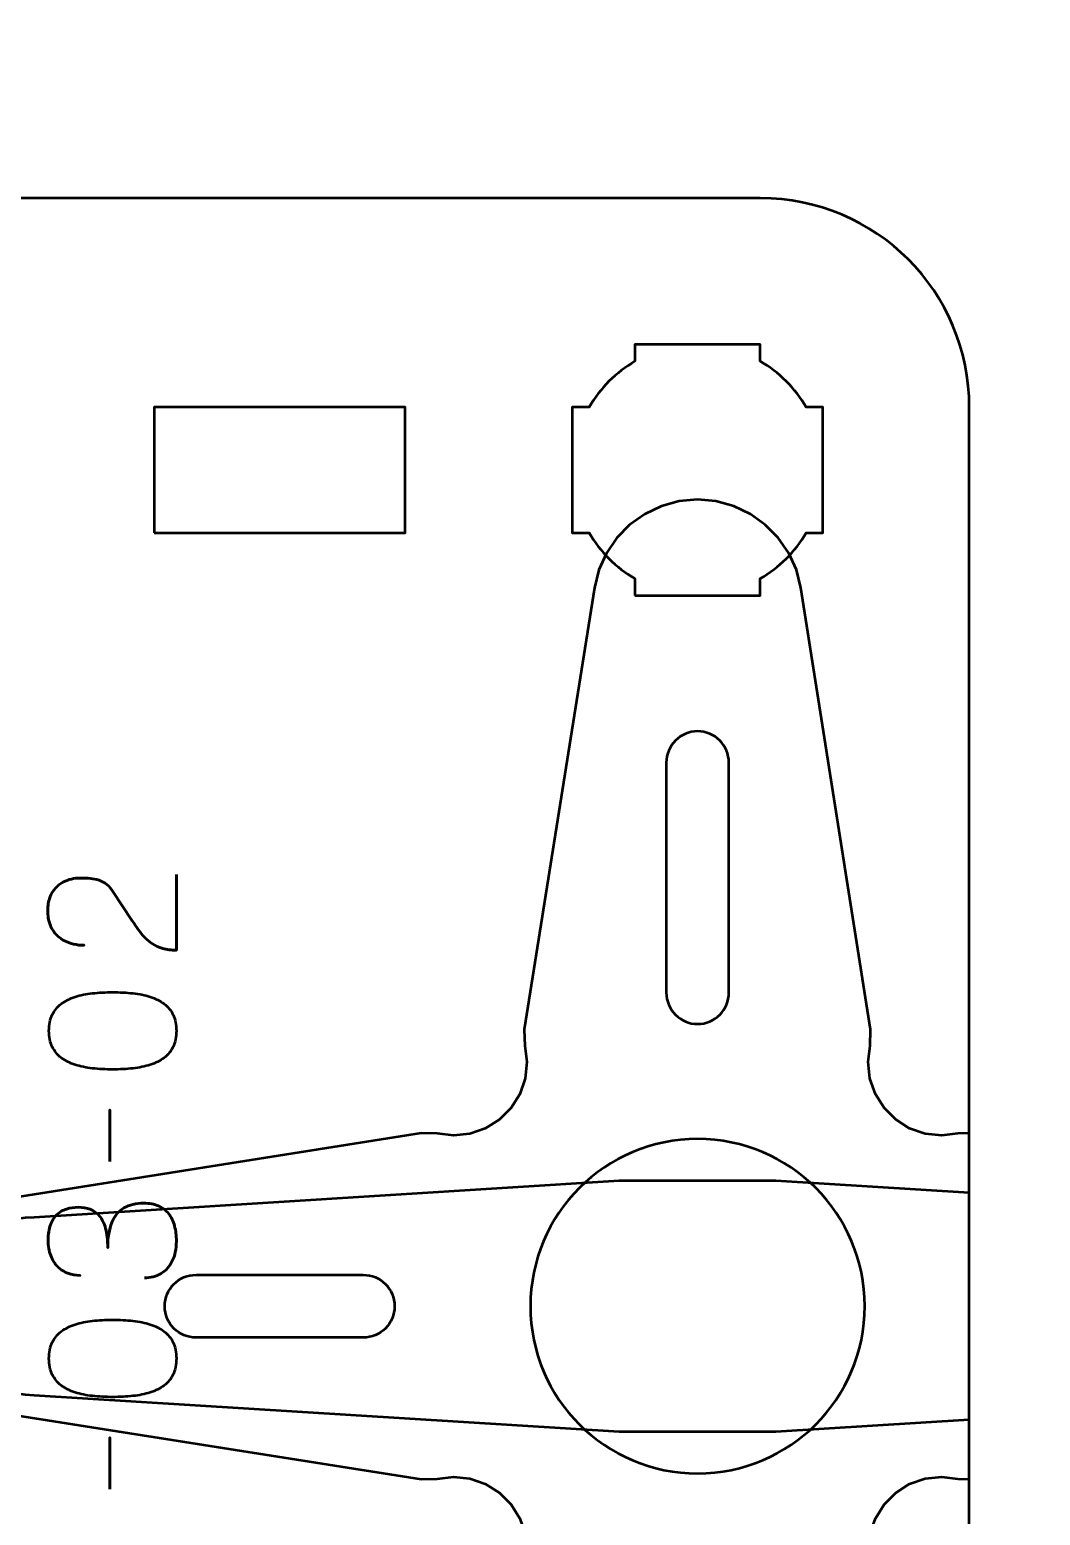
# Model space of a CAD drawing. Header units: centimetres. Extents: x -21 to 0, y -29.7 to 0.
# Drawn here: x -19.098 to -16.68, y -20.1 to -16.547 of the extents above; entities that cross this region are included whole.
import ezdxf

# ---------------------------------------------------------------- set-up
doc = ezdxf.new("R2010")
doc.units = ezdxf.units.CM
doc.header["$MEASUREMENT"] = 0
doc.layers.add('Layer 1', color=7, linetype='Continuous')

msp = doc.modelspace()

# ---------------------------------------------------------------- linework, layer by layer
at = {"layer": 'Layer 1', "color": 22, "lineweight": 53}
msp.add_open_spline([(-21.00003, -29.19995), (-21.00003, -29.19995), (-21.00003, -0.49992), (-21.00003, -0.49992), (-21.00003, -0.49992), (-21.00003, -0.22295), (-20.77694, 0.00004), (-20.49994, 0.00004), (-20.49994, 0.00004), (-20.49994, 0.00004), (-0.50008, 0.00004), (-0.50008, 0.00004), (-0.50008, 0.00004), (-0.22294, 0.00004), (0.00002, -0.22295), (0.00002, -0.49992), (0.00002, -0.49992), (0.00002, -0.49992), (0.00002, -29.19995), (0.00002, -29.19995), (0.00002, -29.19995), (0.00002, -29.47695), (-0.22294, -29.70004), (-0.50008, -29.70004), (-0.50008, -29.70004), (-0.50008, -29.70004), (-20.49994, -29.70004), (-20.49994, -29.70004), (-20.49994, -29.70004), (-20.77694, -29.70004), (-21.00003, -29.47695), (-21.00003, -29.19995)], degree=3, knots=[0, 0, 0, 0, 0.125, 0.125, 0.125, 0.125, 0.25, 0.25, 0.25, 0.25, 0.375, 0.375, 0.375, 0.375, 0.5, 0.5, 0.5, 0.5, 0.625, 0.625, 0.625, 0.625, 0.75, 0.75, 0.75, 0.75, 0.875, 0.875, 0.875, 0.875, 1, 1, 1, 1], dxfattribs=at)
at = {"layer": 'Layer 1', "color": 114, "lineweight": 53}
msp.add_open_spline([(-20.15003, -21.74994), (-20.15003, -21.74994), (-20.15003, -17.45007), (-20.15003, -17.45007), (-20.15003, -17.45007), (-20.15003, -17.17293), (-19.92694, -16.94997), (-19.64994, -16.94997), (-19.64994, -16.94997), (-19.64994, -16.94997), (-17.35007, -16.94997), (-17.35007, -16.94997), (-17.35007, -16.94997), (-17.07293, -16.94997), (-16.84997, -17.17293), (-16.84997, -17.45007), (-16.84997, -17.45007), (-16.84997, -17.45007), (-16.84997, -21.74994), (-16.84997, -21.74994), (-16.84997, -21.74994), (-16.84997, -22.02694), (-17.07293, -22.25003), (-17.35007, -22.25003), (-17.35007, -22.25003), (-17.35007, -22.25003), (-19.64994, -22.25003), (-19.64994, -22.25003), (-19.64994, -22.25003), (-19.92694, -22.25003), (-20.15003, -22.02694), (-20.15003, -21.74994)], degree=3, knots=[0, 0, 0, 0, 0.125, 0.125, 0.125, 0.125, 0.25, 0.25, 0.25, 0.25, 0.375, 0.375, 0.375, 0.375, 0.5, 0.5, 0.5, 0.5, 0.625, 0.625, 0.625, 0.625, 0.75, 0.75, 0.75, 0.75, 0.875, 0.875, 0.875, 0.875, 1, 1, 1, 1], dxfattribs=at)
at = {"layer": 'Layer 1', "lineweight": 53}
for points, knots in [([(-17.65006, -17.9), (-17.65006, -17.9), (-17.65006, -17.8598), (-17.65006, -17.8598), (-17.65006, -17.8598), (-17.69558, -17.83347), (-17.73351, -17.79551), (-17.75984, -17.75), (-17.75984, -17.75), (-17.75984, -17.75), (-17.80006, -17.75), (-17.80006, -17.75), (-17.80006, -17.75), (-17.80006, -17.75), (-17.80006, -17.45), (-17.80006, -17.45), (-17.80006, -17.45), (-17.80006, -17.45), (-17.75987, -17.45), (-17.75987, -17.45), (-17.75987, -17.45), (-17.73354, -17.40447), (-17.69559, -17.36648), (-17.65006, -17.34012), (-17.65006, -17.34012), (-17.65006, -17.34012), (-17.65006, -17.3), (-17.65006, -17.3), (-17.65006, -17.3), (-17.65006, -17.3), (-17.50464, -17.3), (-17.50464, -17.3), (-17.50464, -17.3), (-17.50464, -17.3), (-17.49999, -17.29994), (-17.49999, -17.29994), (-17.49999, -17.29994), (-17.49999, -17.29994), (-17.49535, -17.3), (-17.49535, -17.3), (-17.49535, -17.3), (-17.49535, -17.3), (-17.35006, -17.3), (-17.35006, -17.3), (-17.35006, -17.3), (-17.35006, -17.3), (-17.35006, -17.34007), (-17.35006, -17.34007), (-17.35006, -17.34007), (-17.30449, -17.36642), (-17.26648, -17.40442), (-17.24012, -17.45), (-17.24012, -17.45), (-17.24012, -17.45), (-17.20006, -17.45), (-17.20006, -17.45), (-17.20006, -17.45), (-17.20006, -17.45), (-17.20006, -17.59328), (-17.20006, -17.59328), (-17.20006, -17.59328), (-17.20006, -17.59328), (-17.19998, -17.59995), (-17.19998, -17.59995), (-17.19998, -17.59995), (-17.19998, -17.59995), (-17.20006, -17.60663), (-17.20006, -17.60663), (-17.20006, -17.60663), (-17.20006, -17.60663), (-17.20006, -17.75), (-17.20006, -17.75), (-17.20006, -17.75), (-17.20006, -17.75), (-17.24016, -17.75), (-17.24016, -17.75), (-17.24016, -17.75), (-17.26652, -17.79554), (-17.30451, -17.83352), (-17.35006, -17.85985), (-17.35006, -17.85985), (-17.35006, -17.85985), (-17.35006, -17.9), (-17.35006, -17.9), (-17.35006, -17.9), (-17.35006, -17.9), (-17.65006, -17.9), (-17.65006, -17.9)], [0, 0, 0, 0, 0.0454545, 0.0454545, 0.0454545, 0.0454545, 0.0909091, 0.0909091, 0.0909091, 0.0909091, 0.1363636, 0.1363636, 0.1363636, 0.1363636, 0.1818182, 0.1818182, 0.1818182, 0.1818182, 0.2272727, 0.2272727, 0.2272727, 0.2272727, 0.2727273, 0.2727273, 0.2727273, 0.2727273, 0.3181818, 0.3181818, 0.3181818, 0.3181818, 0.3636364, 0.3636364, 0.3636364, 0.3636364, 0.4090909, 0.4090909, 0.4090909, 0.4090909, 0.4545455, 0.4545455, 0.4545455, 0.4545455, 0.5, 0.5, 0.5, 0.5, 0.5454545, 0.5454545, 0.5454545, 0.5454545, 0.5909091, 0.5909091, 0.5909091, 0.5909091, 0.6363636, 0.6363636, 0.6363636, 0.6363636, 0.6818182, 0.6818182, 0.6818182, 0.6818182, 0.7272727, 0.7272727, 0.7272727, 0.7272727, 0.7727273, 0.7727273, 0.7727273, 0.7727273, 0.8181818, 0.8181818, 0.8181818, 0.8181818, 0.8636364, 0.8636364, 0.8636364, 0.8636364, 0.9090909, 0.9090909, 0.9090909, 0.9090909, 0.9545455, 0.9545455, 0.9545455, 0.9545455, 1, 1, 1, 1]), ([(-18.79999, -17.75007), (-18.79999, -17.75007), (-18.79999, -17.45007), (-18.79999, -17.45007), (-18.79999, -17.45007), (-18.79999, -17.45007), (-18.19998, -17.45007), (-18.19998, -17.45007), (-18.19998, -17.45007), (-18.19998, -17.45007), (-18.19998, -17.75007), (-18.19998, -17.75007), (-18.19998, -17.75007), (-18.19998, -17.75007), (-18.79999, -17.75007), (-18.79999, -17.75007)], [0, 0, 0, 0, 0.25, 0.25, 0.25, 0.25, 0.5, 0.5, 0.5, 0.5, 0.75, 0.75, 0.75, 0.75, 1, 1, 1, 1])]:
    msp.add_open_spline(points, degree=3, knots=knots, dxfattribs=at)
at = {"layer": 'Layer 1', "color": 30, "lineweight": 53}
for points, knots in [([(-19.2193, -19.35327), (-19.2193, -19.35327), (-18.16182, -19.18613), (-18.16182, -19.18613), (-18.16182, -19.18613), (-18.16182, -19.18613), (-18.123, -19.18692), (-18.123, -19.18692), (-18.123, -19.18692), (-18.123, -19.18692), (-18.08418, -19.19168), (-18.08418, -19.19168), (-18.08418, -19.19168), (-18.08418, -19.19168), (-18.04537, -19.18771), (-18.04537, -19.18771), (-18.04537, -19.18771), (-18.04537, -19.18771), (-18.00815, -19.17504), (-18.00815, -19.17504), (-18.00815, -19.17504), (-18.00815, -19.17504), (-17.97408, -19.15365), (-17.97408, -19.15365), (-17.97408, -19.15365), (-17.97408, -19.15365), (-17.94636, -19.12591), (-17.94636, -19.12591), (-17.94636, -19.12591), (-17.94636, -19.12591), (-17.92577, -19.09266), (-17.92577, -19.09266), (-17.92577, -19.09266), (-17.92577, -19.09266), (-17.9123, -19.05542), (-17.9123, -19.05542), (-17.9123, -19.05542), (-17.9123, -19.05542), (-17.90834, -19.01581), (-17.90834, -19.01581), (-17.90834, -19.01581), (-17.90834, -19.01581), (-17.91309, -18.97701), (-17.91309, -18.97701), (-17.91309, -18.97701), (-17.91309, -18.97701), (-17.91468, -18.9382), (-17.91468, -18.9382), (-17.91468, -18.9382), (-17.91468, -18.9382), (-17.74674, -17.8815), (-17.74674, -17.8815), (-17.74674, -17.8815), (-17.74674, -17.8815), (-17.73645, -17.83871), (-17.73645, -17.83871), (-17.73645, -17.83871), (-17.73645, -17.83871), (-17.71822, -17.79912), (-17.71822, -17.79912), (-17.71822, -17.79912), (-17.71822, -17.79912), (-17.69367, -17.76267), (-17.69367, -17.76267), (-17.69367, -17.76267), (-17.69367, -17.76267), (-17.66278, -17.73099), (-17.66278, -17.73099), (-17.66278, -17.73099), (-17.66278, -17.73099), (-17.62634, -17.70564), (-17.62634, -17.70564), (-17.62634, -17.70564), (-17.62634, -17.70564), (-17.58673, -17.68663), (-17.58673, -17.68663), (-17.58673, -17.68663), (-17.58673, -17.68663), (-17.54396, -17.67475), (-17.54396, -17.67475), (-17.54396, -17.67475), (-17.54396, -17.67475), (-17.50039, -17.67079), (-17.50039, -17.67079), (-17.50039, -17.67079), (-17.50039, -17.67079), (-17.45603, -17.67475), (-17.45603, -17.67475), (-17.45603, -17.67475), (-17.45603, -17.67475), (-17.41326, -17.68663), (-17.41326, -17.68663), (-17.41326, -17.68663), (-17.41326, -17.68663), (-17.37365, -17.70564), (-17.37365, -17.70564), (-17.37365, -17.70564), (-17.37365, -17.70564), (-17.33801, -17.73099), (-17.33801, -17.73099), (-17.33801, -17.73099), (-17.33801, -17.73099), (-17.30712, -17.76267), (-17.30712, -17.76267), (-17.30712, -17.76267), (-17.30712, -17.76267), (-17.28177, -17.79912), (-17.28177, -17.79912), (-17.28177, -17.79912), (-17.28177, -17.79912), (-17.26355, -17.83871), (-17.26355, -17.83871), (-17.26355, -17.83871), (-17.26355, -17.83871), (-17.25325, -17.8815), (-17.25325, -17.8815), (-17.25325, -17.8815), (-17.25325, -17.8815), (-17.08611, -18.9382), (-17.08611, -18.9382), (-17.08611, -18.9382), (-17.08611, -18.9382), (-17.08691, -18.97701), (-17.08691, -18.97701), (-17.08691, -18.97701), (-17.08691, -18.97701), (-17.09166, -19.01581), (-17.09166, -19.01581), (-17.09166, -19.01581), (-17.09166, -19.01581), (-17.08769, -19.05542), (-17.08769, -19.05542), (-17.08769, -19.05542), (-17.08769, -19.05542), (-17.07423, -19.09266), (-17.07423, -19.09266), (-17.07423, -19.09266), (-17.07423, -19.09266), (-17.05364, -19.12591), (-17.05364, -19.12591), (-17.05364, -19.12591), (-17.05364, -19.12591), (-17.02591, -19.15365), (-17.02591, -19.15365), (-17.02591, -19.15365), (-17.02591, -19.15365), (-16.99264, -19.17504), (-16.99264, -19.17504), (-16.99264, -19.17504), (-16.99264, -19.17504), (-16.95541, -19.18771), (-16.95541, -19.18771), (-16.95541, -19.18771), (-16.95541, -19.18771), (-16.91581, -19.19168), (-16.91581, -19.19168), (-16.91581, -19.19168), (-16.91581, -19.19168), (-16.87699, -19.18692), (-16.87699, -19.18692), (-16.87699, -19.18692), (-16.87699, -19.18692), (-16.84997, -19.18637), (-16.84997, -19.18637), (-16.84997, -19.18637), (-16.84997, -19.18637), (-16.84997, -20.01365), (-16.84997, -20.01365), (-16.84997, -20.01365), (-16.84997, -20.01365), (-16.87699, -20.0131), (-16.87699, -20.0131), (-16.87699, -20.0131), (-16.87699, -20.0131), (-16.91581, -20.00835), (-16.91581, -20.00835), (-16.91581, -20.00835), (-16.91581, -20.00835), (-16.95541, -20.01231), (-16.95541, -20.01231), (-16.95541, -20.01231), (-16.95541, -20.01231), (-16.99264, -20.02498), (-16.99264, -20.02498), (-16.99264, -20.02498), (-16.99264, -20.02498), (-17.02591, -20.04637), (-17.02591, -20.04637), (-17.02591, -20.04637), (-17.02591, -20.04637), (-17.05364, -20.0741), (-17.05364, -20.0741), (-17.05364, -20.0741), (-17.05364, -20.0741), (-17.07423, -20.10737), (-17.07423, -20.10737), (-17.07423, -20.10737), (-17.07423, -20.10737), (-17.08769, -20.14459), (-17.08769, -20.14459), (-17.08769, -20.14459), (-17.08769, -20.14459), (-17.09166, -20.1842), (-17.09166, -20.1842), (-17.09166, -20.1842), (-17.09166, -20.1842), (-17.08691, -20.22301), (-17.08691, -20.22301), (-17.08691, -20.22301), (-17.08691, -20.22301), (-17.08611, -20.26103), (-17.08611, -20.26103), (-17.08611, -20.26103), (-17.08611, -20.26103), (-17.25325, -21.31851), (-17.25325, -21.31851), (-17.25325, -21.31851), (-17.25325, -21.31851), (-17.26355, -21.36128), (-17.26355, -21.36128), (-17.26355, -21.36128), (-17.26355, -21.36128), (-17.28177, -21.40089), (-17.28177, -21.40089), (-17.28177, -21.40089), (-17.28177, -21.40089), (-17.30712, -21.43733), (-17.30712, -21.43733), (-17.30712, -21.43733), (-17.30712, -21.43733), (-17.33801, -21.46901), (-17.33801, -21.46901), (-17.33801, -21.46901), (-17.33801, -21.46901), (-17.37365, -21.49436), (-17.37365, -21.49436), (-17.37365, -21.49436), (-17.37365, -21.49436), (-17.41326, -21.51336), (-17.41326, -21.51336), (-17.41326, -21.51336), (-17.41326, -21.51336), (-17.45603, -21.52526), (-17.45603, -21.52526), (-17.45603, -21.52526), (-17.45603, -21.52526), (-17.50039, -21.52922), (-17.50039, -21.52922), (-17.50039, -21.52922), (-17.50039, -21.52922), (-17.54396, -21.52526), (-17.54396, -21.52526), (-17.54396, -21.52526), (-17.54396, -21.52526), (-17.58673, -21.51336), (-17.58673, -21.51336), (-17.58673, -21.51336), (-17.58673, -21.51336), (-17.62634, -21.49436), (-17.62634, -21.49436), (-17.62634, -21.49436), (-17.62634, -21.49436), (-17.66278, -21.46901), (-17.66278, -21.46901), (-17.66278, -21.46901), (-17.66278, -21.46901), (-17.69367, -21.43733), (-17.69367, -21.43733), (-17.69367, -21.43733), (-17.69367, -21.43733), (-17.71822, -21.40089), (-17.71822, -21.40089), (-17.71822, -21.40089), (-17.71822, -21.40089), (-17.73645, -21.36128), (-17.73645, -21.36128), (-17.73645, -21.36128), (-17.73645, -21.36128), (-17.74674, -21.31851), (-17.74674, -21.31851), (-17.74674, -21.31851), (-17.74674, -21.31851), (-17.91468, -20.26103), (-17.91468, -20.26103), (-17.91468, -20.26103), (-17.91468, -20.26103), (-17.91309, -20.22301), (-17.91309, -20.22301), (-17.91309, -20.22301), (-17.91309, -20.22301), (-17.90834, -20.1842), (-17.90834, -20.1842), (-17.90834, -20.1842), (-17.90834, -20.1842), (-17.9123, -20.14459), (-17.9123, -20.14459), (-17.9123, -20.14459), (-17.9123, -20.14459), (-17.92577, -20.10737), (-17.92577, -20.10737), (-17.92577, -20.10737), (-17.92577, -20.10737), (-17.94636, -20.0741), (-17.94636, -20.0741), (-17.94636, -20.0741), (-17.94636, -20.0741), (-17.97408, -20.04637), (-17.97408, -20.04637), (-17.97408, -20.04637), (-17.97408, -20.04637), (-18.00815, -20.02498), (-18.00815, -20.02498), (-18.00815, -20.02498), (-18.00815, -20.02498), (-18.04537, -20.01231), (-18.04537, -20.01231), (-18.04537, -20.01231), (-18.04537, -20.01231), (-18.08418, -20.00835), (-18.08418, -20.00835), (-18.08418, -20.00835), (-18.08418, -20.00835), (-18.123, -20.0131), (-18.123, -20.0131), (-18.123, -20.0131), (-18.123, -20.0131), (-18.16182, -20.01389), (-18.16182, -20.01389), (-18.16182, -20.01389), (-18.16182, -20.01389), (-19.2193, -19.84676), (-19.2193, -19.84676), (-19.2193, -19.84676), (-19.2193, -19.84676), (-19.26207, -19.83646), (-19.26207, -19.83646), (-19.26207, -19.83646), (-19.26207, -19.83646), (-19.30247, -19.81824), (-19.30247, -19.81824), (-19.30247, -19.81824), (-19.30247, -19.81824), (-19.33891, -19.79289), (-19.33891, -19.79289), (-19.33891, -19.79289), (-19.33891, -19.79289), (-19.3698, -19.762), (-19.3698, -19.762), (-19.3698, -19.762), (-19.3698, -19.762), (-19.39594, -19.72636), (-19.39594, -19.72636), (-19.39594, -19.72636), (-19.39594, -19.72636), (-19.41416, -19.68675), (-19.41416, -19.68675), (-19.41416, -19.68675), (-19.41416, -19.68675), (-19.42604, -19.64396), (-19.42604, -19.64396), (-19.42604, -19.64396), (-19.42604, -19.64396), (-19.43, -19.59961), (-19.43, -19.59961), (-19.43, -19.59961), (-19.43, -19.59961), (-19.42604, -19.55604), (-19.42604, -19.55604), (-19.42604, -19.55604), (-19.42604, -19.55604), (-19.41416, -19.51327), (-19.41416, -19.51327), (-19.41416, -19.51327), (-19.41416, -19.51327), (-19.39594, -19.47366), (-19.39594, -19.47366), (-19.39594, -19.47366), (-19.39594, -19.47366), (-19.3698, -19.43802), (-19.3698, -19.43802), (-19.3698, -19.43802), (-19.3698, -19.43802), (-19.33891, -19.40713), (-19.33891, -19.40713), (-19.33891, -19.40713), (-19.33891, -19.40713), (-19.30247, -19.38177), (-19.30247, -19.38177), (-19.30247, -19.38177), (-19.30247, -19.38177), (-19.26207, -19.36356), (-19.26207, -19.36356), (-19.26207, -19.36356), (-19.26207, -19.36356), (-19.2193, -19.35327), (-19.2193, -19.35327)], [0, 0, 0, 0, 0.010101, 0.010101, 0.010101, 0.010101, 0.020202, 0.020202, 0.020202, 0.020202, 0.030303, 0.030303, 0.030303, 0.030303, 0.040404, 0.040404, 0.040404, 0.040404, 0.0505051, 0.0505051, 0.0505051, 0.0505051, 0.0606061, 0.0606061, 0.0606061, 0.0606061, 0.0707071, 0.0707071, 0.0707071, 0.0707071, 0.0808081, 0.0808081, 0.0808081, 0.0808081, 0.0909091, 0.0909091, 0.0909091, 0.0909091, 0.1010101, 0.1010101, 0.1010101, 0.1010101, 0.1111111, 0.1111111, 0.1111111, 0.1111111, 0.1212121, 0.1212121, 0.1212121, 0.1212121, 0.1313131, 0.1313131, 0.1313131, 0.1313131, 0.1414141, 0.1414141, 0.1414141, 0.1414141, 0.1515152, 0.1515152, 0.1515152, 0.1515152, 0.1616162, 0.1616162, 0.1616162, 0.1616162, 0.1717172, 0.1717172, 0.1717172, 0.1717172, 0.1818182, 0.1818182, 0.1818182, 0.1818182, 0.1919192, 0.1919192, 0.1919192, 0.1919192, 0.2020202, 0.2020202, 0.2020202, 0.2020202, 0.2121212, 0.2121212, 0.2121212, 0.2121212, 0.2222222, 0.2222222, 0.2222222, 0.2222222, 0.2323232, 0.2323232, 0.2323232, 0.2323232, 0.2424242, 0.2424242, 0.2424242, 0.2424242, 0.2525253, 0.2525253, 0.2525253, 0.2525253, 0.2626263, 0.2626263, 0.2626263, 0.2626263, 0.2727273, 0.2727273, 0.2727273, 0.2727273, 0.2828283, 0.2828283, 0.2828283, 0.2828283, 0.2929293, 0.2929293, 0.2929293, 0.2929293, 0.3030303, 0.3030303, 0.3030303, 0.3030303, 0.3131313, 0.3131313, 0.3131313, 0.3131313, 0.3232323, 0.3232323, 0.3232323, 0.3232323, 0.3333333, 0.3333333, 0.3333333, 0.3333333, 0.3434343, 0.3434343, 0.3434343, 0.3434343, 0.3535354, 0.3535354, 0.3535354, 0.3535354, 0.3636364, 0.3636364, 0.3636364, 0.3636364, 0.3737374, 0.3737374, 0.3737374, 0.3737374, 0.3838384, 0.3838384, 0.3838384, 0.3838384, 0.3939394, 0.3939394, 0.3939394, 0.3939394, 0.4040404, 0.4040404, 0.4040404, 0.4040404, 0.4141414, 0.4141414, 0.4141414, 0.4141414, 0.4242424, 0.4242424, 0.4242424, 0.4242424, 0.4343434, 0.4343434, 0.4343434, 0.4343434, 0.4444444, 0.4444444, 0.4444444, 0.4444444, 0.4545455, 0.4545455, 0.4545455, 0.4545455, 0.4646465, 0.4646465, 0.4646465, 0.4646465, 0.4747475, 0.4747475, 0.4747475, 0.4747475, 0.4848485, 0.4848485, 0.4848485, 0.4848485, 0.4949495, 0.4949495, 0.4949495, 0.4949495, 0.5050505, 0.5050505, 0.5050505, 0.5050505, 0.5151515, 0.5151515, 0.5151515, 0.5151515, 0.5252525, 0.5252525, 0.5252525, 0.5252525, 0.5353535, 0.5353535, 0.5353535, 0.5353535, 0.5454545, 0.5454545, 0.5454545, 0.5454545, 0.5555556, 0.5555556, 0.5555556, 0.5555556, 0.5656566, 0.5656566, 0.5656566, 0.5656566, 0.5757576, 0.5757576, 0.5757576, 0.5757576, 0.5858586, 0.5858586, 0.5858586, 0.5858586, 0.5959596, 0.5959596, 0.5959596, 0.5959596, 0.6060606, 0.6060606, 0.6060606, 0.6060606, 0.6161616, 0.6161616, 0.6161616, 0.6161616, 0.6262626, 0.6262626, 0.6262626, 0.6262626, 0.6363636, 0.6363636, 0.6363636, 0.6363636, 0.6464646, 0.6464646, 0.6464646, 0.6464646, 0.6565657, 0.6565657, 0.6565657, 0.6565657, 0.6666667, 0.6666667, 0.6666667, 0.6666667, 0.6767677, 0.6767677, 0.6767677, 0.6767677, 0.6868687, 0.6868687, 0.6868687, 0.6868687, 0.6969697, 0.6969697, 0.6969697, 0.6969697, 0.7070707, 0.7070707, 0.7070707, 0.7070707, 0.7171717, 0.7171717, 0.7171717, 0.7171717, 0.7272727, 0.7272727, 0.7272727, 0.7272727, 0.7373737, 0.7373737, 0.7373737, 0.7373737, 0.7474747, 0.7474747, 0.7474747, 0.7474747, 0.7575758, 0.7575758, 0.7575758, 0.7575758, 0.7676768, 0.7676768, 0.7676768, 0.7676768, 0.7777778, 0.7777778, 0.7777778, 0.7777778, 0.7878788, 0.7878788, 0.7878788, 0.7878788, 0.7979798, 0.7979798, 0.7979798, 0.7979798, 0.8080808, 0.8080808, 0.8080808, 0.8080808, 0.8181818, 0.8181818, 0.8181818, 0.8181818, 0.8282828, 0.8282828, 0.8282828, 0.8282828, 0.8383838, 0.8383838, 0.8383838, 0.8383838, 0.8484848, 0.8484848, 0.8484848, 0.8484848, 0.8585859, 0.8585859, 0.8585859, 0.8585859, 0.8686869, 0.8686869, 0.8686869, 0.8686869, 0.8787879, 0.8787879, 0.8787879, 0.8787879, 0.8888889, 0.8888889, 0.8888889, 0.8888889, 0.8989899, 0.8989899, 0.8989899, 0.8989899, 0.9090909, 0.9090909, 0.9090909, 0.9090909, 0.9191919, 0.9191919, 0.9191919, 0.9191919, 0.9292929, 0.9292929, 0.9292929, 0.9292929, 0.9393939, 0.9393939, 0.9393939, 0.9393939, 0.9494949, 0.9494949, 0.9494949, 0.9494949, 0.959596, 0.959596, 0.959596, 0.959596, 0.969697, 0.969697, 0.969697, 0.969697, 0.979798, 0.979798, 0.979798, 0.979798, 0.989899, 0.989899, 0.989899, 0.989899, 1, 1, 1, 1]), ([(-18.74718, -18.56711), (-18.74718, -18.56711), (-18.74718, -18.74872), (-18.74718, -18.74872), (-18.74718, -18.74872), (-18.75946, -18.74837), (-18.77032, -18.74682), (-18.77964, -18.7442), (-18.77964, -18.7442), (-18.78895, -18.74152), (-18.79713, -18.73793), (-18.80419, -18.73348), (-18.80419, -18.73348), (-18.81124, -18.72896), (-18.81752, -18.72381), (-18.82303, -18.71796), (-18.82303, -18.71796), (-18.8286, -18.7121), (-18.83368, -18.70582), (-18.83848, -18.69905), (-18.83848, -18.69905), (-18.84321, -18.69228), (-18.84793, -18.68529), (-18.85259, -18.67802), (-18.85259, -18.67802), (-18.85259, -18.67802), (-18.90085, -18.60563), (-18.90085, -18.60563), (-18.90085, -18.60563), (-18.90607, -18.59823), (-18.91171, -18.59244), (-18.91792, -18.58835), (-18.91792, -18.58835), (-18.92406, -18.58419), (-18.93055, -18.58129), (-18.93733, -18.57953), (-18.93733, -18.57953), (-18.94417, -18.57784), (-18.95108, -18.57678), (-18.95821, -18.57643), (-18.95821, -18.57643), (-18.96534, -18.57607), (-18.97246, -18.57593), (-18.97959, -18.576), (-18.97959, -18.576), (-18.98544, -18.576), (-18.99172, -18.57678), (-18.9985, -18.57833), (-18.9985, -18.57833), (-19.0052, -18.57995), (-19.0119, -18.58249), (-19.01853, -18.58609), (-19.01853, -18.58609), (-19.02517, -18.58969), (-19.03123, -18.59449), (-19.03674, -18.60048), (-19.03674, -18.60048), (-19.04217, -18.60648), (-19.04654, -18.61389), (-19.04986, -18.62271), (-19.04986, -18.62271), (-19.05318, -18.63153), (-19.05487, -18.6419), (-19.05494, -18.65389), (-19.05494, -18.65389), (-19.05487, -18.66596), (-19.05318, -18.67661), (-19.04993, -18.68579), (-19.04993, -18.68579), (-19.04669, -18.69496), (-19.04217, -18.70279), (-19.03646, -18.70928), (-19.03646, -18.70928), (-19.03074, -18.71577), (-19.02411, -18.72099), (-19.0167, -18.72508), (-19.0167, -18.72508), (-19.00929, -18.72918), (-19.00139, -18.73214), (-18.99306, -18.73404), (-18.99306, -18.73404), (-18.98474, -18.73595), (-18.97627, -18.73687), (-18.96773, -18.73687), (-18.96773, -18.73687), (-18.97627, -18.73687), (-18.98474, -18.73595), (-18.99306, -18.73404), (-18.99306, -18.73404), (-19.00139, -18.73214), (-19.00929, -18.72918), (-19.0167, -18.72508), (-19.0167, -18.72508), (-19.02411, -18.72099), (-19.03074, -18.71577), (-19.03646, -18.70928), (-19.03646, -18.70928), (-19.04217, -18.70279), (-19.04669, -18.69496), (-19.04993, -18.68579), (-19.04993, -18.68579), (-19.05318, -18.67661), (-19.05487, -18.66596), (-19.05494, -18.65389), (-19.05494, -18.65389), (-19.05487, -18.6419), (-19.05318, -18.63153), (-19.04986, -18.62271), (-19.04986, -18.62271), (-19.04654, -18.61389), (-19.04217, -18.60648), (-19.03674, -18.60048), (-19.03674, -18.60048), (-19.03123, -18.59449), (-19.02517, -18.58969), (-19.01853, -18.58609), (-19.01853, -18.58609), (-19.0119, -18.58249), (-19.0052, -18.57995), (-18.9985, -18.57833), (-18.9985, -18.57833), (-18.99172, -18.57678), (-18.98544, -18.576), (-18.97959, -18.576), (-18.97959, -18.576), (-18.97246, -18.57593), (-18.96534, -18.57607), (-18.95821, -18.57643), (-18.95821, -18.57643), (-18.95108, -18.57678), (-18.94417, -18.57784), (-18.93733, -18.57953), (-18.93733, -18.57953), (-18.93055, -18.58129), (-18.92406, -18.58419), (-18.91792, -18.58835), (-18.91792, -18.58835), (-18.91171, -18.59244), (-18.90607, -18.59823), (-18.90085, -18.60563), (-18.90085, -18.60563), (-18.90085, -18.60563), (-18.85259, -18.67802), (-18.85259, -18.67802), (-18.85259, -18.67802), (-18.84793, -18.68529), (-18.84321, -18.69228), (-18.83848, -18.69905), (-18.83848, -18.69905), (-18.83368, -18.70582), (-18.8286, -18.7121), (-18.82303, -18.71796), (-18.82303, -18.71796), (-18.81752, -18.72381), (-18.81124, -18.72896), (-18.80419, -18.73348), (-18.80419, -18.73348), (-18.79713, -18.73793), (-18.78895, -18.74152), (-18.77964, -18.7442), (-18.77964, -18.7442), (-18.77032, -18.74682), (-18.75946, -18.74837), (-18.74718, -18.74872), (-18.74718, -18.74872), (-18.74718, -18.74872), (-18.74718, -18.56711), (-18.74718, -18.56711)], [0, 0, 0, 0, 0.0238095, 0.0238095, 0.0238095, 0.0238095, 0.047619, 0.047619, 0.047619, 0.047619, 0.0714286, 0.0714286, 0.0714286, 0.0714286, 0.0952381, 0.0952381, 0.0952381, 0.0952381, 0.1190476, 0.1190476, 0.1190476, 0.1190476, 0.1428571, 0.1428571, 0.1428571, 0.1428571, 0.1666667, 0.1666667, 0.1666667, 0.1666667, 0.1904762, 0.1904762, 0.1904762, 0.1904762, 0.2142857, 0.2142857, 0.2142857, 0.2142857, 0.2380952, 0.2380952, 0.2380952, 0.2380952, 0.2619048, 0.2619048, 0.2619048, 0.2619048, 0.2857143, 0.2857143, 0.2857143, 0.2857143, 0.3095238, 0.3095238, 0.3095238, 0.3095238, 0.3333333, 0.3333333, 0.3333333, 0.3333333, 0.3571429, 0.3571429, 0.3571429, 0.3571429, 0.3809524, 0.3809524, 0.3809524, 0.3809524, 0.4047619, 0.4047619, 0.4047619, 0.4047619, 0.4285714, 0.4285714, 0.4285714, 0.4285714, 0.452381, 0.452381, 0.452381, 0.452381, 0.4761905, 0.4761905, 0.4761905, 0.4761905, 0.5, 0.5, 0.5, 0.5, 0.5238095, 0.5238095, 0.5238095, 0.5238095, 0.547619, 0.547619, 0.547619, 0.547619, 0.5714286, 0.5714286, 0.5714286, 0.5714286, 0.5952381, 0.5952381, 0.5952381, 0.5952381, 0.6190476, 0.6190476, 0.6190476, 0.6190476, 0.6428571, 0.6428571, 0.6428571, 0.6428571, 0.6666667, 0.6666667, 0.6666667, 0.6666667, 0.6904762, 0.6904762, 0.6904762, 0.6904762, 0.7142857, 0.7142857, 0.7142857, 0.7142857, 0.7380952, 0.7380952, 0.7380952, 0.7380952, 0.7619048, 0.7619048, 0.7619048, 0.7619048, 0.7857143, 0.7857143, 0.7857143, 0.7857143, 0.8095238, 0.8095238, 0.8095238, 0.8095238, 0.8333333, 0.8333333, 0.8333333, 0.8333333, 0.8571429, 0.8571429, 0.8571429, 0.8571429, 0.8809524, 0.8809524, 0.8809524, 0.8809524, 0.9047619, 0.9047619, 0.9047619, 0.9047619, 0.9285714, 0.9285714, 0.9285714, 0.9285714, 0.952381, 0.952381, 0.952381, 0.952381, 0.9761905, 0.9761905, 0.9761905, 0.9761905, 1, 1, 1, 1]), ([(-18.74718, -18.94133), (-18.74725, -18.92652), (-18.74986, -18.91375), (-18.75494, -18.90309), (-18.75494, -18.90309), (-18.76002, -18.89251), (-18.76729, -18.88369), (-18.77653, -18.87664), (-18.77653, -18.87664), (-18.78584, -18.86965), (-18.79685, -18.86415), (-18.80955, -18.86006), (-18.80955, -18.86006), (-18.82225, -18.85603), (-18.83615, -18.85314), (-18.85139, -18.85152), (-18.85139, -18.85152), (-18.86663, -18.84982), (-18.88265, -18.84898), (-18.89958, -18.84905), (-18.89958, -18.84905), (-18.91644, -18.84898), (-18.93246, -18.84982), (-18.94763, -18.85152), (-18.94763, -18.85152), (-18.9628, -18.85314), (-18.97677, -18.85603), (-18.98947, -18.86006), (-18.98947, -18.86006), (-19.0021, -18.86415), (-19.0131, -18.86965), (-19.02249, -18.87664), (-19.02249, -18.87664), (-19.0318, -18.88369), (-19.03907, -18.89251), (-19.04415, -18.90309), (-19.04415, -18.90309), (-19.0493, -18.91375), (-19.05191, -18.92652), (-19.05198, -18.94133), (-19.05198, -18.94133), (-19.05191, -18.95615), (-19.0493, -18.96892), (-19.04415, -18.97958), (-19.04415, -18.97958), (-19.03907, -18.99016), (-19.0318, -18.99898), (-19.02249, -19.00603), (-19.02249, -19.00603), (-19.0131, -19.01302), (-19.0021, -19.01852), (-18.98947, -19.02261), (-18.98947, -19.02261), (-18.97677, -19.02664), (-18.9628, -19.02953), (-18.94763, -19.03115), (-18.94763, -19.03115), (-18.93246, -19.03284), (-18.91644, -19.03369), (-18.89958, -19.03362), (-18.89958, -19.03362), (-18.88265, -19.03369), (-18.86663, -19.03284), (-18.85139, -19.03115), (-18.85139, -19.03115), (-18.83615, -19.02953), (-18.82225, -19.02664), (-18.80955, -19.02261), (-18.80955, -19.02261), (-18.79685, -19.01852), (-18.78584, -19.01302), (-18.77653, -19.00603), (-18.77653, -19.00603), (-18.76729, -18.99898), (-18.76002, -18.99016), (-18.75494, -18.97958), (-18.75494, -18.97958), (-18.74986, -18.96892), (-18.74725, -18.95615), (-18.74718, -18.94133)], [0, 0, 0, 0, 0.05, 0.05, 0.05, 0.05, 0.1, 0.1, 0.1, 0.1, 0.15, 0.15, 0.15, 0.15, 0.2, 0.2, 0.2, 0.2, 0.25, 0.25, 0.25, 0.25, 0.3, 0.3, 0.3, 0.3, 0.35, 0.35, 0.35, 0.35, 0.4, 0.4, 0.4, 0.4, 0.45, 0.45, 0.45, 0.45, 0.5, 0.5, 0.5, 0.5, 0.55, 0.55, 0.55, 0.55, 0.6, 0.6, 0.6, 0.6, 0.65, 0.65, 0.65, 0.65, 0.7, 0.7, 0.7, 0.7, 0.75, 0.75, 0.75, 0.75, 0.8, 0.8, 0.8, 0.8, 0.85, 0.85, 0.85, 0.85, 0.9, 0.9, 0.9, 0.9, 0.95, 0.95, 0.95, 0.95, 1, 1, 1, 1]), ([(-18.74718, -18.94133), (-18.74725, -18.92652), (-18.74986, -18.91375), (-18.75494, -18.90309), (-18.75494, -18.90309), (-18.76002, -18.89251), (-18.76729, -18.88369), (-18.77653, -18.87664), (-18.77653, -18.87664), (-18.78584, -18.86965), (-18.79685, -18.86415), (-18.80955, -18.86006), (-18.80955, -18.86006), (-18.82225, -18.85603), (-18.83615, -18.85314), (-18.85139, -18.85152), (-18.85139, -18.85152), (-18.86663, -18.84982), (-18.88265, -18.84898), (-18.89958, -18.84905), (-18.89958, -18.84905), (-18.91644, -18.84898), (-18.93246, -18.84982), (-18.94763, -18.85152), (-18.94763, -18.85152), (-18.9628, -18.85314), (-18.97677, -18.85603), (-18.98947, -18.86006), (-18.98947, -18.86006), (-19.0021, -18.86415), (-19.0131, -18.86965), (-19.02249, -18.87664), (-19.02249, -18.87664), (-19.0318, -18.88369), (-19.03907, -18.89251), (-19.04415, -18.90309), (-19.04415, -18.90309), (-19.0493, -18.91375), (-19.05191, -18.92652), (-19.05198, -18.94133), (-19.05198, -18.94133), (-19.05191, -18.95615), (-19.0493, -18.96892), (-19.04415, -18.97958), (-19.04415, -18.97958), (-19.03907, -18.99016), (-19.0318, -18.99898), (-19.02249, -19.00603), (-19.02249, -19.00603), (-19.0131, -19.01302), (-19.0021, -19.01852), (-18.98947, -19.02261), (-18.98947, -19.02261), (-18.97677, -19.02664), (-18.9628, -19.02953), (-18.94763, -19.03115), (-18.94763, -19.03115), (-18.93246, -19.03284), (-18.91644, -19.03369), (-18.89958, -19.03362), (-18.89958, -19.03362), (-18.88265, -19.03369), (-18.86663, -19.03284), (-18.85139, -19.03115), (-18.85139, -19.03115), (-18.83615, -19.02953), (-18.82225, -19.02664), (-18.80955, -19.02261), (-18.80955, -19.02261), (-18.79685, -19.01852), (-18.78584, -19.01302), (-18.77653, -19.00603), (-18.77653, -19.00603), (-18.76729, -18.99898), (-18.76002, -18.99016), (-18.75494, -18.97958), (-18.75494, -18.97958), (-18.74986, -18.96892), (-18.74725, -18.95615), (-18.74718, -18.94133)], [0, 0, 0, 0, 0.05, 0.05, 0.05, 0.05, 0.1, 0.1, 0.1, 0.1, 0.15, 0.15, 0.15, 0.15, 0.2, 0.2, 0.2, 0.2, 0.25, 0.25, 0.25, 0.25, 0.3, 0.3, 0.3, 0.3, 0.35, 0.35, 0.35, 0.35, 0.4, 0.4, 0.4, 0.4, 0.45, 0.45, 0.45, 0.45, 0.5, 0.5, 0.5, 0.5, 0.55, 0.55, 0.55, 0.55, 0.6, 0.6, 0.6, 0.6, 0.65, 0.65, 0.65, 0.65, 0.7, 0.7, 0.7, 0.7, 0.75, 0.75, 0.75, 0.75, 0.8, 0.8, 0.8, 0.8, 0.85, 0.85, 0.85, 0.85, 0.9, 0.9, 0.9, 0.9, 0.95, 0.95, 0.95, 0.95, 1, 1, 1, 1]), ([(-18.90678, -19.25375), (-18.90678, -19.25375), (-18.90678, -19.13056), (-18.90678, -19.13056), (-18.90678, -19.13056), (-18.90678, -19.13056), (-18.90678, -19.25375), (-18.90678, -19.25375)], [0, 0, 0, 0, 0.5, 0.5, 0.5, 0.5, 1, 1, 1, 1]), ([(-17.3125, -19.9), (-17.3125, -19.9), (-17.6875, -19.9), (-17.6875, -19.9), (-17.6875, -19.9), (-17.6875, -19.9), (-19.0875, -19.8125), (-19.0875, -19.8125), (-19.0875, -19.8125), (-19.20454, -19.8125), (-19.3, -19.71704), (-19.3, -19.6), (-19.3, -19.6), (-19.3, -19.48296), (-19.20454, -19.3875), (-19.0875, -19.3875), (-19.0875, -19.3875), (-19.0875, -19.3875), (-17.6875, -19.3), (-17.6875, -19.3), (-17.6875, -19.3), (-17.6875, -19.3), (-17.3125, -19.3), (-17.3125, -19.3), (-17.3125, -19.3), (-17.3125, -19.3), (-16.84997, -19.32891), (-16.84997, -19.32891), (-16.84997, -19.32891), (-16.84997, -19.32891), (-16.84997, -19.87109), (-16.84997, -19.87109), (-16.84997, -19.87109), (-16.84997, -19.87109), (-17.3125, -19.9), (-17.3125, -19.9)], [0, 0, 0, 0, 0.1111111, 0.1111111, 0.1111111, 0.1111111, 0.2222222, 0.2222222, 0.2222222, 0.2222222, 0.3333333, 0.3333333, 0.3333333, 0.3333333, 0.4444444, 0.4444444, 0.4444444, 0.4444444, 0.5555556, 0.5555556, 0.5555556, 0.5555556, 0.6666667, 0.6666667, 0.6666667, 0.6666667, 0.7777778, 0.7777778, 0.7777778, 0.7777778, 0.8888889, 0.8888889, 0.8888889, 0.8888889, 1, 1, 1, 1]), ([(-18.8238, -19.5323), (-18.80856, -19.53223), (-18.7953, -19.5287), (-18.7838, -19.52172), (-18.7838, -19.52172), (-18.77237, -19.51473), (-18.76341, -19.50478), (-18.75699, -19.4918), (-18.75699, -19.4918), (-18.75057, -19.47882), (-18.74732, -19.46323), (-18.74718, -19.44509), (-18.74718, -19.44509), (-18.74718, -19.43148), (-18.74859, -19.41913), (-18.75155, -19.40791), (-18.75155, -19.40791), (-18.75452, -19.39676), (-18.7591, -19.38717), (-18.76538, -19.37905), (-18.76538, -19.37905), (-18.77166, -19.37094), (-18.77978, -19.36473), (-18.78965, -19.36029), (-18.78965, -19.36029), (-18.7996, -19.35591), (-18.81153, -19.35373), (-18.8255, -19.35366), (-18.8255, -19.35366), (-18.84412, -19.35358), (-18.85986, -19.35739), (-18.87263, -19.36494), (-18.87263, -19.36494), (-18.8854, -19.37249), (-18.89499, -19.38421), (-18.90155, -19.39994), (-18.90155, -19.39994), (-18.90812, -19.41567), (-18.91143, -19.43585), (-18.91143, -19.46033), (-18.91143, -19.46033), (-18.91136, -19.44206), (-18.91305, -19.42675), (-18.91651, -19.41426), (-18.91651, -19.41426), (-18.91997, -19.40184), (-18.92484, -19.3919), (-18.93119, -19.38442), (-18.93119, -19.38442), (-18.93747, -19.37694), (-18.94495, -19.37151), (-18.95355, -19.36826), (-18.95355, -19.36826), (-18.96209, -19.36494), (-18.97147, -19.36332), (-18.9817, -19.36339), (-18.9817, -19.36339), (-18.99194, -19.36332), (-19.00139, -19.36473), (-19.01014, -19.36755), (-19.01014, -19.36755), (-19.01889, -19.37031), (-19.02658, -19.37482), (-19.03314, -19.38096), (-19.03314, -19.38096), (-19.0397, -19.3871), (-19.04485, -19.39521), (-19.04852, -19.40516), (-19.04852, -19.40516), (-19.05219, -19.41518), (-19.05402, -19.42739), (-19.05409, -19.44171), (-19.05409, -19.44171), (-19.05402, -19.45596), (-19.05191, -19.46845), (-19.04781, -19.47903), (-19.04781, -19.47903), (-19.04372, -19.48969), (-19.03815, -19.49843), (-19.03102, -19.50549), (-19.03102, -19.50549), (-19.0239, -19.51247), (-19.01578, -19.5177), (-19.00661, -19.52115), (-19.00661, -19.52115), (-18.99744, -19.52468), (-18.9877, -19.52637), (-18.97747, -19.52637), (-18.97747, -19.52637), (-18.9877, -19.52637), (-18.99744, -19.52468), (-19.00661, -19.52115), (-19.00661, -19.52115), (-19.01578, -19.5177), (-19.0239, -19.51247), (-19.03102, -19.50549), (-19.03102, -19.50549), (-19.03815, -19.49843), (-19.04372, -19.48969), (-19.04781, -19.47903), (-19.04781, -19.47903), (-19.05191, -19.46845), (-19.05402, -19.45596), (-19.05409, -19.44171), (-19.05409, -19.44171), (-19.05402, -19.42739), (-19.05219, -19.41518), (-19.04852, -19.40516), (-19.04852, -19.40516), (-19.04485, -19.39521), (-19.0397, -19.3871), (-19.03314, -19.38096), (-19.03314, -19.38096), (-19.02658, -19.37482), (-19.01889, -19.37031), (-19.01014, -19.36755), (-19.01014, -19.36755), (-19.00139, -19.36473), (-18.99194, -19.36332), (-18.9817, -19.36339), (-18.9817, -19.36339), (-18.97147, -19.36332), (-18.96209, -19.36494), (-18.95355, -19.36826), (-18.95355, -19.36826), (-18.94495, -19.37151), (-18.93747, -19.37694), (-18.93119, -19.38442), (-18.93119, -19.38442), (-18.92484, -19.3919), (-18.91997, -19.40184), (-18.91651, -19.41426), (-18.91651, -19.41426), (-18.91305, -19.42675), (-18.91136, -19.44206), (-18.91143, -19.46033), (-18.91143, -19.46033), (-18.91143, -19.43585), (-18.90812, -19.41567), (-18.90155, -19.39994), (-18.90155, -19.39994), (-18.89499, -19.38421), (-18.8854, -19.37249), (-18.87263, -19.36494), (-18.87263, -19.36494), (-18.85986, -19.35739), (-18.84412, -19.35358), (-18.8255, -19.35366), (-18.8255, -19.35366), (-18.81153, -19.35373), (-18.7996, -19.35591), (-18.78965, -19.36029), (-18.78965, -19.36029), (-18.77978, -19.36473), (-18.77166, -19.37094), (-18.76538, -19.37905), (-18.76538, -19.37905), (-18.7591, -19.38717), (-18.75452, -19.39676), (-18.75155, -19.40791), (-18.75155, -19.40791), (-18.74859, -19.41913), (-18.74718, -19.43148), (-18.74718, -19.44509), (-18.74718, -19.44509), (-18.74732, -19.46323), (-18.75057, -19.47882), (-18.75699, -19.4918), (-18.75699, -19.4918), (-18.76341, -19.50478), (-18.77237, -19.51473), (-18.7838, -19.52172), (-18.7838, -19.52172), (-18.7953, -19.5287), (-18.80856, -19.53223), (-18.8238, -19.5323)], [0, 0, 0, 0, 0.0227273, 0.0227273, 0.0227273, 0.0227273, 0.0454545, 0.0454545, 0.0454545, 0.0454545, 0.0681818, 0.0681818, 0.0681818, 0.0681818, 0.0909091, 0.0909091, 0.0909091, 0.0909091, 0.1136364, 0.1136364, 0.1136364, 0.1136364, 0.1363636, 0.1363636, 0.1363636, 0.1363636, 0.1590909, 0.1590909, 0.1590909, 0.1590909, 0.1818182, 0.1818182, 0.1818182, 0.1818182, 0.2045455, 0.2045455, 0.2045455, 0.2045455, 0.2272727, 0.2272727, 0.2272727, 0.2272727, 0.25, 0.25, 0.25, 0.25, 0.2727273, 0.2727273, 0.2727273, 0.2727273, 0.2954545, 0.2954545, 0.2954545, 0.2954545, 0.3181818, 0.3181818, 0.3181818, 0.3181818, 0.3409091, 0.3409091, 0.3409091, 0.3409091, 0.3636364, 0.3636364, 0.3636364, 0.3636364, 0.3863636, 0.3863636, 0.3863636, 0.3863636, 0.4090909, 0.4090909, 0.4090909, 0.4090909, 0.4318182, 0.4318182, 0.4318182, 0.4318182, 0.4545455, 0.4545455, 0.4545455, 0.4545455, 0.4772727, 0.4772727, 0.4772727, 0.4772727, 0.5, 0.5, 0.5, 0.5, 0.5227273, 0.5227273, 0.5227273, 0.5227273, 0.5454545, 0.5454545, 0.5454545, 0.5454545, 0.5681818, 0.5681818, 0.5681818, 0.5681818, 0.5909091, 0.5909091, 0.5909091, 0.5909091, 0.6136364, 0.6136364, 0.6136364, 0.6136364, 0.6363636, 0.6363636, 0.6363636, 0.6363636, 0.6590909, 0.6590909, 0.6590909, 0.6590909, 0.6818182, 0.6818182, 0.6818182, 0.6818182, 0.7045455, 0.7045455, 0.7045455, 0.7045455, 0.7272727, 0.7272727, 0.7272727, 0.7272727, 0.75, 0.75, 0.75, 0.75, 0.7727273, 0.7727273, 0.7727273, 0.7727273, 0.7954545, 0.7954545, 0.7954545, 0.7954545, 0.8181818, 0.8181818, 0.8181818, 0.8181818, 0.8409091, 0.8409091, 0.8409091, 0.8409091, 0.8636364, 0.8636364, 0.8636364, 0.8636364, 0.8863636, 0.8863636, 0.8863636, 0.8863636, 0.9090909, 0.9090909, 0.9090909, 0.9090909, 0.9318182, 0.9318182, 0.9318182, 0.9318182, 0.9545455, 0.9545455, 0.9545455, 0.9545455, 0.9772727, 0.9772727, 0.9772727, 0.9772727, 1, 1, 1, 1]), ([(-18.74718, -19.72491), (-18.74725, -19.7101), (-18.74986, -19.69733), (-18.75494, -19.68667), (-18.75494, -19.68667), (-18.76002, -19.67609), (-18.76729, -19.66727), (-18.77653, -19.66022), (-18.77653, -19.66022), (-18.78584, -19.65323), (-18.79685, -19.64773), (-18.80955, -19.64364), (-18.80955, -19.64364), (-18.82225, -19.63961), (-18.83615, -19.63672), (-18.85139, -19.6351), (-18.85139, -19.6351), (-18.86663, -19.6334), (-18.88265, -19.63256), (-18.89958, -19.63263), (-18.89958, -19.63263), (-18.91644, -19.63256), (-18.93246, -19.6334), (-18.94763, -19.6351), (-18.94763, -19.6351), (-18.9628, -19.63672), (-18.97677, -19.63961), (-18.98947, -19.64364), (-18.98947, -19.64364), (-19.0021, -19.64773), (-19.0131, -19.65323), (-19.02249, -19.66022), (-19.02249, -19.66022), (-19.0318, -19.66727), (-19.03907, -19.67609), (-19.04415, -19.68667), (-19.04415, -19.68667), (-19.0493, -19.69733), (-19.05191, -19.7101), (-19.05198, -19.72491), (-19.05198, -19.72491), (-19.05191, -19.73973), (-19.0493, -19.7525), (-19.04415, -19.76316), (-19.04415, -19.76316), (-19.03907, -19.77374), (-19.0318, -19.78256), (-19.02249, -19.78961), (-19.02249, -19.78961), (-19.0131, -19.7966), (-19.0021, -19.8021), (-18.98947, -19.80619), (-18.98947, -19.80619), (-18.97677, -19.81022), (-18.9628, -19.81311), (-18.94763, -19.81473), (-18.94763, -19.81473), (-18.93246, -19.81642), (-18.91644, -19.81727), (-18.89958, -19.8172), (-18.89958, -19.8172), (-18.88265, -19.81727), (-18.86663, -19.81642), (-18.85139, -19.81473), (-18.85139, -19.81473), (-18.83615, -19.81311), (-18.82225, -19.81022), (-18.80955, -19.80619), (-18.80955, -19.80619), (-18.79685, -19.8021), (-18.78584, -19.7966), (-18.77653, -19.78961), (-18.77653, -19.78961), (-18.76729, -19.78256), (-18.76002, -19.77374), (-18.75494, -19.76316), (-18.75494, -19.76316), (-18.74986, -19.7525), (-18.74725, -19.73973), (-18.74718, -19.72491)], [0, 0, 0, 0, 0.05, 0.05, 0.05, 0.05, 0.1, 0.1, 0.1, 0.1, 0.15, 0.15, 0.15, 0.15, 0.2, 0.2, 0.2, 0.2, 0.25, 0.25, 0.25, 0.25, 0.3, 0.3, 0.3, 0.3, 0.35, 0.35, 0.35, 0.35, 0.4, 0.4, 0.4, 0.4, 0.45, 0.45, 0.45, 0.45, 0.5, 0.5, 0.5, 0.5, 0.55, 0.55, 0.55, 0.55, 0.6, 0.6, 0.6, 0.6, 0.65, 0.65, 0.65, 0.65, 0.7, 0.7, 0.7, 0.7, 0.75, 0.75, 0.75, 0.75, 0.8, 0.8, 0.8, 0.8, 0.85, 0.85, 0.85, 0.85, 0.9, 0.9, 0.9, 0.9, 0.95, 0.95, 0.95, 0.95, 1, 1, 1, 1]), ([(-18.74718, -19.72491), (-18.74725, -19.7101), (-18.74986, -19.69733), (-18.75494, -19.68667), (-18.75494, -19.68667), (-18.76002, -19.67609), (-18.76729, -19.66727), (-18.77653, -19.66022), (-18.77653, -19.66022), (-18.78584, -19.65323), (-18.79685, -19.64773), (-18.80955, -19.64364), (-18.80955, -19.64364), (-18.82225, -19.63961), (-18.83615, -19.63672), (-18.85139, -19.6351), (-18.85139, -19.6351), (-18.86663, -19.6334), (-18.88265, -19.63256), (-18.89958, -19.63263), (-18.89958, -19.63263), (-18.91644, -19.63256), (-18.93246, -19.6334), (-18.94763, -19.6351), (-18.94763, -19.6351), (-18.9628, -19.63672), (-18.97677, -19.63961), (-18.98947, -19.64364), (-18.98947, -19.64364), (-19.0021, -19.64773), (-19.0131, -19.65323), (-19.02249, -19.66022), (-19.02249, -19.66022), (-19.0318, -19.66727), (-19.03907, -19.67609), (-19.04415, -19.68667), (-19.04415, -19.68667), (-19.0493, -19.69733), (-19.05191, -19.7101), (-19.05198, -19.72491), (-19.05198, -19.72491), (-19.05191, -19.73973), (-19.0493, -19.7525), (-19.04415, -19.76316), (-19.04415, -19.76316), (-19.03907, -19.77374), (-19.0318, -19.78256), (-19.02249, -19.78961), (-19.02249, -19.78961), (-19.0131, -19.7966), (-19.0021, -19.8021), (-18.98947, -19.80619), (-18.98947, -19.80619), (-18.97677, -19.81022), (-18.9628, -19.81311), (-18.94763, -19.81473), (-18.94763, -19.81473), (-18.93246, -19.81642), (-18.91644, -19.81727), (-18.89958, -19.8172), (-18.89958, -19.8172), (-18.88265, -19.81727), (-18.86663, -19.81642), (-18.85139, -19.81473), (-18.85139, -19.81473), (-18.83615, -19.81311), (-18.82225, -19.81022), (-18.80955, -19.80619), (-18.80955, -19.80619), (-18.79685, -19.8021), (-18.78584, -19.7966), (-18.77653, -19.78961), (-18.77653, -19.78961), (-18.76729, -19.78256), (-18.76002, -19.77374), (-18.75494, -19.76316), (-18.75494, -19.76316), (-18.74986, -19.7525), (-18.74725, -19.73973), (-18.74718, -19.72491)], [0, 0, 0, 0, 0.05, 0.05, 0.05, 0.05, 0.1, 0.1, 0.1, 0.1, 0.15, 0.15, 0.15, 0.15, 0.2, 0.2, 0.2, 0.2, 0.25, 0.25, 0.25, 0.25, 0.3, 0.3, 0.3, 0.3, 0.35, 0.35, 0.35, 0.35, 0.4, 0.4, 0.4, 0.4, 0.45, 0.45, 0.45, 0.45, 0.5, 0.5, 0.5, 0.5, 0.55, 0.55, 0.55, 0.55, 0.6, 0.6, 0.6, 0.6, 0.65, 0.65, 0.65, 0.65, 0.7, 0.7, 0.7, 0.7, 0.75, 0.75, 0.75, 0.75, 0.8, 0.8, 0.8, 0.8, 0.85, 0.85, 0.85, 0.85, 0.9, 0.9, 0.9, 0.9, 0.95, 0.95, 0.95, 0.95, 1, 1, 1, 1]), ([(-18.90678, -20.03733), (-18.90678, -20.03733), (-18.90678, -19.91414), (-18.90678, -19.91414), (-18.90678, -19.91414), (-18.90678, -19.91414), (-18.90678, -20.03733), (-18.90678, -20.03733)], [0, 0, 0, 0, 0.5, 0.5, 0.5, 0.5, 1, 1, 1, 1])]:
    msp.add_open_spline(points, degree=3, knots=knots, dxfattribs=at)
at = {"layer": 'Layer 1', "color": 250, "lineweight": 53}
for points, knots in [([(-17.425, -18.84999), (-17.425, -18.8914), (-17.45859, -18.92499), (-17.5, -18.92499), (-17.5, -18.92499), (-17.54141, -18.92499), (-17.575, -18.8914), (-17.575, -18.84999), (-17.575, -18.84999), (-17.575, -18.84999), (-17.575, -18.29999), (-17.575, -18.29999), (-17.575, -18.29999), (-17.575, -18.25858), (-17.54141, -18.22499), (-17.5, -18.22499), (-17.5, -18.22499), (-17.45859, -18.22499), (-17.425, -18.25858), (-17.425, -18.29999), (-17.425, -18.29999), (-17.425, -18.29999), (-17.425, -18.84999), (-17.425, -18.84999)], [0, 0, 0, 0, 0.1666667, 0.1666667, 0.1666667, 0.1666667, 0.3333333, 0.3333333, 0.3333333, 0.3333333, 0.5, 0.5, 0.5, 0.5, 0.6666667, 0.6666667, 0.6666667, 0.6666667, 0.8333333, 0.8333333, 0.8333333, 0.8333333, 1, 1, 1, 1]), ([(-17.9, -19.6), (-17.9, -19.37913), (-17.72088, -19.2), (-17.5, -19.2), (-17.5, -19.2), (-17.27913, -19.2), (-17.1, -19.37913), (-17.1, -19.6), (-17.1, -19.6), (-17.1, -19.82088), (-17.27913, -20), (-17.5, -20), (-17.5, -20), (-17.72088, -20), (-17.9, -19.82088), (-17.9, -19.6)], [0, 0, 0, 0, 0.25, 0.25, 0.25, 0.25, 0.5, 0.5, 0.5, 0.5, 0.75, 0.75, 0.75, 0.75, 1, 1, 1, 1]), ([(-18.7, -19.525), (-18.74141, -19.525), (-18.775, -19.55859), (-18.775, -19.6), (-18.775, -19.6), (-18.775, -19.64141), (-18.74141, -19.675), (-18.7, -19.675), (-18.7, -19.675), (-18.7, -19.675), (-18.3, -19.675), (-18.3, -19.675), (-18.3, -19.675), (-18.25859, -19.675), (-18.225, -19.64141), (-18.225, -19.6), (-18.225, -19.6), (-18.225, -19.55859), (-18.25859, -19.525), (-18.3, -19.525), (-18.3, -19.525), (-18.3, -19.525), (-18.7, -19.525), (-18.7, -19.525)], [0, 0, 0, 0, 0.1666667, 0.1666667, 0.1666667, 0.1666667, 0.3333333, 0.3333333, 0.3333333, 0.3333333, 0.5, 0.5, 0.5, 0.5, 0.6666667, 0.6666667, 0.6666667, 0.6666667, 0.8333333, 0.8333333, 0.8333333, 0.8333333, 1, 1, 1, 1])]:
    msp.add_open_spline(points, degree=3, knots=knots, dxfattribs=at)

doc.saveas('drawing.dxf')
